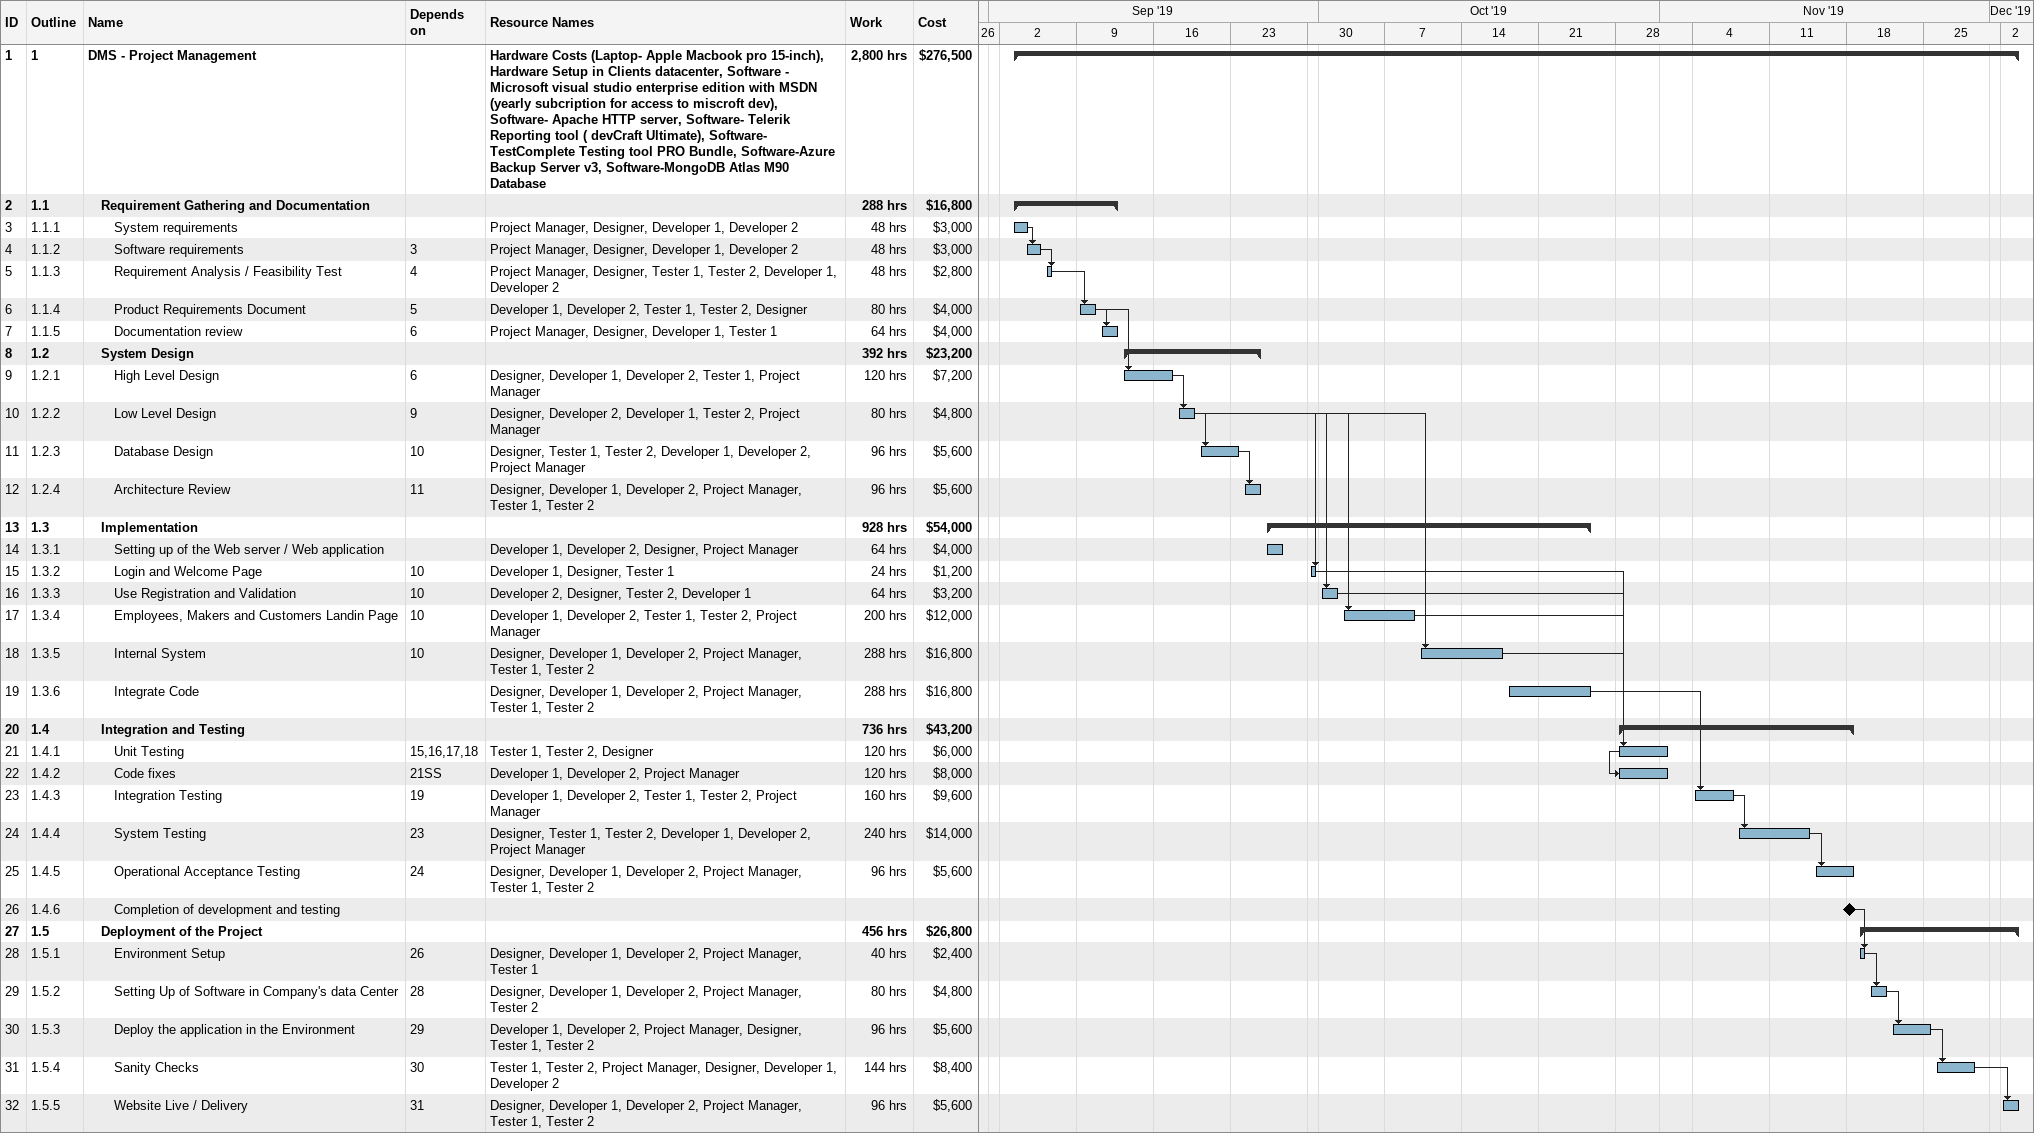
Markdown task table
| ID | WBS | Task | Start | Finish | Predecessors | Resources | Work (h) | Cost ($) |
|---|---|---|---|---|---|---|---|---|
| 1 | 1 | **DMS - Project Management** | 2019-09-03 | 2019-12-03 |  | Hardware Costs (Laptop- Apple Macbook pro 15-inch), Hardware Setup in Clients datacenter, Software - Microsoft visual studio enterprise edition with MSDN (yearly subcription for access to miscroft dev), Software- Apache HTTP server, Software- Telerik Reporting tool ( devCraft Ultimate), Software- TestComplete Testing tool PRO Bundle, Software-Azure Backup Server v3, Software-MongoDB Atlas M90 Database | 2800 | 276500 |
| 2 | 1.1 | **Requirement Gathering and Documentation** | 2019-09-03 | 2019-09-12 |  |  | 288 | 16800 |
| 3 | 1.1.1 | System requirements | 2019-09-03 | 2019-09-04 |  | Project Manager, Designer, Developer 1, Developer 2 | 48 | 3000 |
| 4 | 1.1.2 | Software requirements | 2019-09-04 | 2019-09-05 | 3 | Project Manager, Designer, Developer 1, Developer 2 | 48 | 3000 |
| 5 | 1.1.3 | Requirement Analysis / Feasibility Test | 2019-09-06 | 2019-09-06 | 4 | Project Manager, Designer, Tester 1, Tester 2, Developer 1, Developer 2 | 48 | 2800 |
| 6 | 1.1.4 | Product Requirements Document | 2019-09-09 | 2019-09-10 | 5 | Developer 1, Developer 2, Tester 1, Tester 2, Designer | 80 | 4000 |
| 7 | 1.1.5 | Documentation review | 2019-09-11 | 2019-09-12 | 6 | Project Manager, Designer, Developer 1, Tester 1 | 64 | 4000 |
| 8 | 1.2 | **System Design** | 2019-09-13 | 2019-09-25 |  |  | 392 | 23200 |
| 9 | 1.2.1 | High Level Design | 2019-09-13 | 2019-09-17 | 6 | Designer, Developer 1, Developer 2, Tester 1, Project Manager | 120 | 7200 |
| 10 | 1.2.2 | Low Level Design | 2019-09-18 | 2019-09-19 | 9 | Designer, Developer 2, Developer 1, Tester 2, Project Manager | 80 | 4800 |
| 11 | 1.2.3 | Database Design | 2019-09-20 | 2019-09-23 | 10 | Designer, Tester 1, Tester 2, Developer 1, Developer 2, Project Manager | 96 | 5600 |
| 12 | 1.2.4 | Architecture Review | 2019-09-24 | 2019-09-25 | 11 | Designer, Developer 1, Developer 2, Project Manager, Tester 1, Tester 2 | 96 | 5600 |
| 13 | 1.3 | **Implementation** | 2019-09-26 | 2019-10-25 |  |  | 928 | 54000 |
| 14 | 1.3.1 | Setting up of the Web server / Web application | 2019-09-26 | 2019-09-27 |  | Developer 1, Developer 2, Designer, Project Manager | 64 | 4000 |
| 15 | 1.3.2 | Login and Welcome Page | 2019-09-30 | 2019-09-30 | 10 | Developer 1, Designer, Tester 1 | 24 | 1200 |
| 16 | 1.3.3 | Use Registration and Validation | 2019-10-01 | 2019-10-02 | 10 | Developer 2, Designer, Tester 2, Developer 1 | 64 | 3200 |
| 17 | 1.3.4 | Employees, Makers and Customers Landin Page | 2019-10-03 | 2019-10-09 | 10 | Developer 1, Developer 2, Tester 1, Tester 2, Project Manager | 200 | 12000 |
| 18 | 1.3.5 | Internal System | 2019-10-10 | 2019-10-17 | 10 | Designer, Developer 1, Developer 2, Project Manager, Tester 1, Tester 2 | 288 | 16800 |
| 19 | 1.3.6 | Integrate Code | 2019-10-18 | 2019-10-25 |  | Designer, Developer 1, Developer 2, Project Manager, Tester 1, Tester 2 | 288 | 16800 |
| 20 | 1.4 | **Integration and Testing** | 2019-10-28 | 2019-11-18 |  |  | 736 | 43200 |
| 21 | 1.4.1 | Unit Testing | 2019-10-28 | 2019-11-01 | 15, 16, 17, 18 | Tester 1, Tester 2, Designer | 120 | 6000 |
| 22 | 1.4.2 | Code fixes | 2019-10-28 | 2019-11-01 | 21SS | Developer 1, Developer 2, Project Manager | 120 | 8000 |
| 23 | 1.4.3 | Integration Testing | 2019-11-04 | 2019-11-07 | 19 | Developer 1, Developer 2, Tester 1, Tester 2, Project Manager | 160 | 9600 |
| 24 | 1.4.4 | System Testing | 2019-11-08 | 2019-11-14 | 23 | Designer, Tester 1, Tester 2, Developer 1, Developer 2, Project Manager | 240 | 14000 |
| 25 | 1.4.5 | Operational Acceptance Testing | 2019-11-15 | 2019-11-18 | 24 | Designer, Developer 1, Developer 2, Project Manager, Tester 1, Tester 2 | 96 | 5600 |
| 26 | 1.4.6 | Completion of development and testing (milestone) | 2019-11-18 | 2019-11-18 |  |  |  |  |
| 27 | 1.5 | **Deployment of the Project** | 2019-11-19 | 2019-12-03 |  |  | 456 | 26800 |
| 28 | 1.5.1 | Environment Setup | 2019-11-19 | 2019-11-19 | 26 | Designer, Developer 1, Developer 2, Project Manager, Tester 1 | 40 | 2400 |
| 29 | 1.5.2 | Setting Up of Software in Company's data Center | 2019-11-20 | 2019-11-21 | 28 | Designer, Developer 1, Developer 2, Project Manager, Tester 2 | 80 | 4800 |
| 30 | 1.5.3 | Deploy the application in the Environment | 2019-11-22 | 2019-11-25 | 29 | Developer 1, Developer 2, Project Manager, Designer, Tester 1, Tester 2 | 96 | 5600 |
| 31 | 1.5.4 | Sanity Checks | 2019-11-26 | 2019-11-29 | 30 | Tester 1, Tester 2, Project Manager, Designer, Developer 1, Developer 2 | 144 | 8400 |
| 32 | 1.5.5 | Website Live / Delivery | 2019-12-02 | 2019-12-03 | 31 | Designer, Developer 1, Developer 2, Project Manager, Tester 1, Tester 2 | 96 | 5600 |
